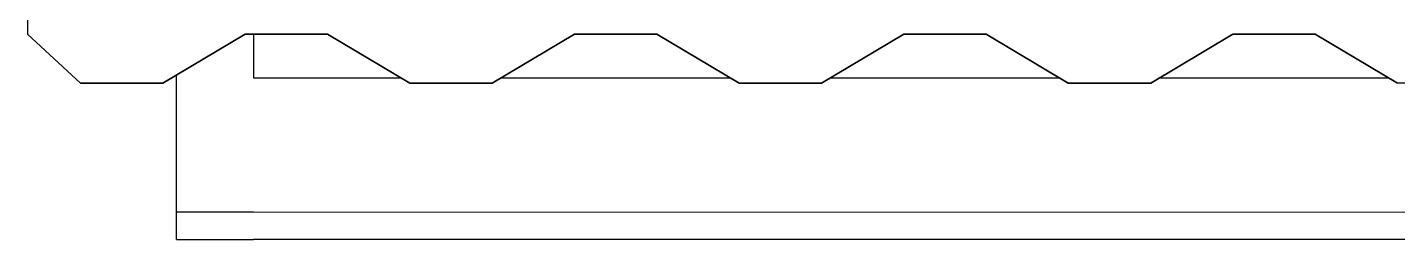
# Model space of a CAD drawing. Extents: x -32 to 51.8, y -51.6 to -5.5.
# Drawn here: x 21.141 to 22.568, y -24.449 to -24.227 of the extents above; entities that cross this region are included whole.
import ezdxf

# ---------------------------------------------------------------- set-up
doc = ezdxf.new("R2010")
doc.units = 0
doc.header["$MEASUREMENT"] = 0
doc.layers.get('0').update_dxf_attribs({"linetype": 'CONTINUOUS'})

msp = doc.modelspace()

# ---------------------------------------------------------------- linework, layer by layer
for p, q in [((21.1413, -24.1691), (21.1415, -24.2344)), ((21.1415, -24.2344), (21.1968, -24.2853)), ((21.1968, -24.2853), (21.1415, -24.2344)), ((21.2825, -24.2853), (21.3682, -24.2344)), ((21.3682, -24.2344), (21.2825, -24.2853)), ((21.3682, -24.2344), (21.4539, -24.2344)), ((21.4539, -24.2344), (21.3682, -24.2344)), ((21.3767, -24.2344), (21.3767, -24.2799)), ((21.4539, -24.2344), (21.5396, -24.2853)), ((21.5396, -24.2853), (21.4539, -24.2344)), ((21.6253, -24.2853), (21.7111, -24.2344)), ((21.7111, -24.2344), (21.6253, -24.2853)), ((21.7111, -24.2344), (21.7968, -24.2344)), ((21.7968, -24.2344), (21.7111, -24.2344)), ((21.7968, -24.2344), (21.8825, -24.2853)), ((21.8825, -24.2853), (21.7968, -24.2344)), ((21.9682, -24.2853), (22.0539, -24.2344)), ((22.0539, -24.2344), (21.9682, -24.2853)), ((22.0539, -24.2344), (22.1396, -24.2344)), ((22.1396, -24.2344), (22.0539, -24.2344)), ((22.1396, -24.2344), (22.2253, -24.2853)), ((22.2253, -24.2853), (22.1396, -24.2344)), ((22.3111, -24.2853), (22.3968, -24.2344)), ((22.3968, -24.2344), (22.3111, -24.2853)), ((22.3968, -24.2344), (22.4825, -24.2344)), ((22.4825, -24.2344), (22.3968, -24.2344)), ((22.4825, -24.2344), (22.5682, -24.2853)), ((22.5682, -24.2853), (22.4825, -24.2344)), ((21.2967, -24.4198), (21.2967, -24.2769)), ((21.3767, -24.2799), (21.5305, -24.2799)), ((21.6345, -24.2799), (21.8733, -24.2799)), ((21.9774, -24.2799), (22.2162, -24.2799)), ((22.3202, -24.2799), (22.559, -24.2799)), ((21.1968, -24.2853), (21.2825, -24.2853)), ((21.1968, -24.2853), (21.1968, -24.2853)), ((21.2825, -24.2853), (21.1968, -24.2853)), ((21.5396, -24.2853), (21.6253, -24.2853)), ((21.6253, -24.2853), (21.5396, -24.2853)), ((21.8825, -24.2853), (21.9682, -24.2853)), ((21.9682, -24.2853), (21.8825, -24.2853)), ((22.2253, -24.2853), (22.3111, -24.2853)), ((22.3111, -24.2853), (22.2253, -24.2853)), ((22.6539, -24.2853), (22.5682, -24.2853)), ((21.2967, -24.4486), (21.2967, -24.4198)), ((21.2967, -24.4198), (21.3767, -24.4198)), ((21.3767, -24.4198), (25.2167, -24.4199)), ((21.2967, -24.4486), (21.3767, -24.4486)), ((25.2167, -24.4486), (21.3767, -24.4486))]:
    msp.add_line(p, q)

doc.saveas('drawing.dxf')
